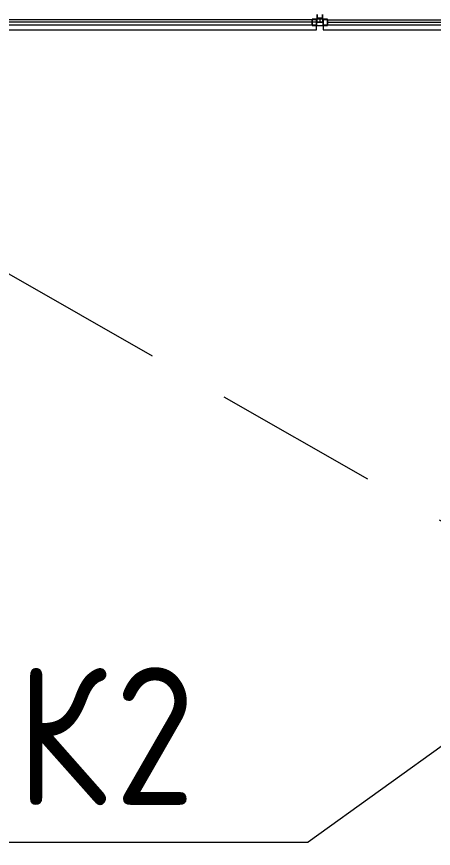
# Model space of a CAD drawing. Header units: millimetres. Extents: x -88595 to 880822, y -1054509 to -148035.
# Drawn here: x 436403 to 437160, y -245107 to -243597 of the extents above; entities that cross this region are included whole.
import ezdxf

# ---------------------------------------------------------------- set-up
doc = ezdxf.new("R2010")
doc.units = ezdxf.units.MM
doc.linetypes.add('$7$ADSK_Осевая', pattern=[14, 10, -2, 0, -2])
doc.linetypes.add('ADSK_Сверху', pattern=[4.5, 3, -1.5])
for name, color, linetype, lineweight in [('Изоляция', 7, 'Continuous', 18), ('Линии', 7, 'Continuous', 9), ('Марки', 7, 'Continuous', 20), ('Оборудование', 7, 'Continuous', 18), ('Трубопровод', 7, 'Continuous', 18), ('Трубопроводы', 7, 'Continuous', 18)]:
    doc.layers.add(name, color=color, linetype=linetype, lineweight=lineweight)
doc.styles.add('$5$GOST Common', font='GOST_Common.ttf', dxfattribs={"width": 0.9, "height": 250})

# ---------------------------------------------------------------- blocks, each defined once
blk = doc.blocks.new('$0$ADSK_M_Оборудование1 - ADSK_Марка_15-3198495-В_Координация_3 этаж ОВ3')
at = {"layer": 'Марки'}
blk.add_line((-3.5, 0), (3.5, 0), dxfattribs=at)
blk = doc.blocks.new('3 этаж')
at = {"layer": 'Линии', "linetype": 'ADSK_Сверху', "ltscale": 100}
blk.add_line((434203.9, 690398.9), (453848.9, 679173.9), dxfattribs=at)

msp = doc.modelspace()

# ---------------------------------------------------------------- linework, layer by layer
at = {"layer": 'Изоляция', "color": 190, "true_color": 0x8000ff}
for p, q in [((436948, -243601.1), (436960, -243601.1)), ((436948, -243620.9), (436948, -243601.1)), ((436960, -243601.1), (436960, -243620.9)), ((436968, -243602.4), (438419.6, -243602.4)), ((436968, -243607.1), (438419.6, -243607.1)), ((431685.3, -243620.9), (436948, -243620.9)), ((436960, -243620.9), (438419.6, -243620.9)), ((436968, -243611.9), (438419.6, -243611.9))]:
    msp.add_line(p, q, dxfattribs=at)
at = {"layer": 'Марки'}
msp.add_line((437531.2, -244665.2), (436932.8, -245096), dxfattribs=at)
at = {"layer": 'Трубопровод', "color": 190, "linetype": 'Continuous', "true_color": 0x8000ff}
for p, q in [((436940, -243602.4), (431685.3, -243602.4)), ((431685.3, -243611.9), (436940, -243611.9))]:
    msp.add_line(p, q, dxfattribs=at)
at = {"layer": 'Трубопровод', "color": 190, "true_color": 0x8000ff}
for p in [(436959.2, -243607.1), (436940, -243607.1)]:
    msp.add_line(p, (431685.3, -243607.1), dxfattribs=at)
at = {"layer": 'Трубопроводы', "color": 190, "true_color": 0x8000ff}
for p, q in [((436946.5, -243601.6), (436940, -243601.6)), ((436940, -243601.6), (436940, -243612.7)), ((436940, -243601.6), (436940, -243612.7)), ((436946.5, -243602.4), (436940, -243602.4)), ((436940, -243611.9), (436940, -243602.4)), ((436940, -243611.9), (436940, -243602.4)), ((436948, -243601.6), (436946.5, -243601.6)), ((436948, -243602.4), (436946.5, -243602.4)), ((436948, -243612.7), (436948, -243601.6)), ((436948, -243612.7), (436948, -243601.6)), ((436960, -243601.6), (436948, -243601.6)), ((436948, -243601.6), (436948, -243612.7)), ((436948, -243601.6), (436948, -243612.7)), ((436948, -243602.4), (436948, -243611.9)), ((436948, -243602.4), (436948, -243611.9)), ((436948.4, -243593.1), (436948.4, -243601.1)), ((436948.4, -243601.1), (436948.4, -243607.1)), ((436959.5, -243601.1), (436948.4, -243601.1)), ((436959.5, -243601.1), (436948.4, -243601.1)), ((436948.4, -243601.1), (436959.5, -243601.1)), ((436948.4, -243601.1), (436959.5, -243601.1)), ((436948.4, -243607.1), (436959.5, -243607.1)), ((436948.4, -243607.1), (436959.5, -243607.1)), ((436949.2, -243593.1), (436949.2, -243599.6)), ((436958.7, -243599.6), (436949.2, -243599.6)), ((436958.7, -243599.6), (436949.2, -243599.6)), ((436958.7, -243599.6), (436958.7, -243593.1)), ((436959.5, -243601.1), (436959.5, -243593.1)), ((436959.5, -243607.1), (436959.5, -243601.1)), ((436961.5, -243601.6), (436960, -243601.6)), ((436960, -243601.6), (436960, -243612.7)), ((436960, -243601.6), (436960, -243612.7)), ((436960, -243612.7), (436960, -243601.6)), ((436960, -243612.7), (436960, -243601.6)), ((436961.5, -243602.4), (436960, -243602.4)), ((436960, -243611.9), (436960, -243602.4)), ((436960, -243611.9), (436960, -243602.4)), ((436968, -243601.6), (436961.5, -243601.6)), ((436968, -243602.4), (436961.5, -243602.4)), ((436968, -243612.7), (436968, -243601.6)), ((436968, -243612.7), (436968, -243601.6)), ((436968, -243602.4), (436968, -243611.9)), ((436968, -243602.4), (436968, -243611.9)), ((436940, -243611.9), (436946.5, -243611.9)), ((436940, -243612.7), (436946.5, -243612.7)), ((436946.5, -243611.9), (436948, -243611.9)), ((436946.5, -243612.7), (436948, -243612.7)), ((436948, -243612.7), (436960, -243612.7)), ((436960, -243611.9), (436961.5, -243611.9)), ((436960, -243612.7), (436961.5, -243612.7)), ((436961.5, -243611.9), (436968, -243611.9)), ((436961.5, -243612.7), (436968, -243612.7))]:
    msp.add_line(p, q, dxfattribs=at)
at = {"layer": 'Трубопроводы', "color": 190, "linetype": '$7$ADSK_Осевая', "true_color": 0x8000ff}
for p, q in [((436948, -243607.1), (436960, -243607.1)), ((436954, -243601.1), (436954, -243607.1))]:
    msp.add_line(p, q, dxfattribs=at)

# ---------------------------------------------------------------- block references
at = {"layer": 'Марки', "xscale": 99.99999999999993, "yscale": 99.99999999999993, "zscale": 99.99999999999993}
msp.add_blockref('$0$ADSK_M_Оборудование1 - ADSK_Марка_15-3198495-В_Координация_3 этаж ОВ3', (436582.8, -245096), dxfattribs=at)
at = {"layer": 'Оборудование', "color": 5, "true_color": 0x0000ff}
msp.add_blockref('3 этаж', (-11880.6, -926425.8), dxfattribs=at)

# ---------------------------------------------------------------- texts
at = {"layer": 'Марки', "lineweight": 9, "char_height": 250, "attachment_point": 1, "style": '$5$GOST Common'}
for s, insert, width in [('\\fGOST Common|b0|i0|c204|p34|;\\W.9;К', (436402.6, -244778.2), 216.456), ('\\fGOST Common|b0|i0|c204|p34|;\\W.9;2', (436581.1, -244778.2), 194.81)]:
    msp.add_mtext(s, dxfattribs=dict(at, insert=insert, width=width))

doc.saveas('drawing.dxf')
